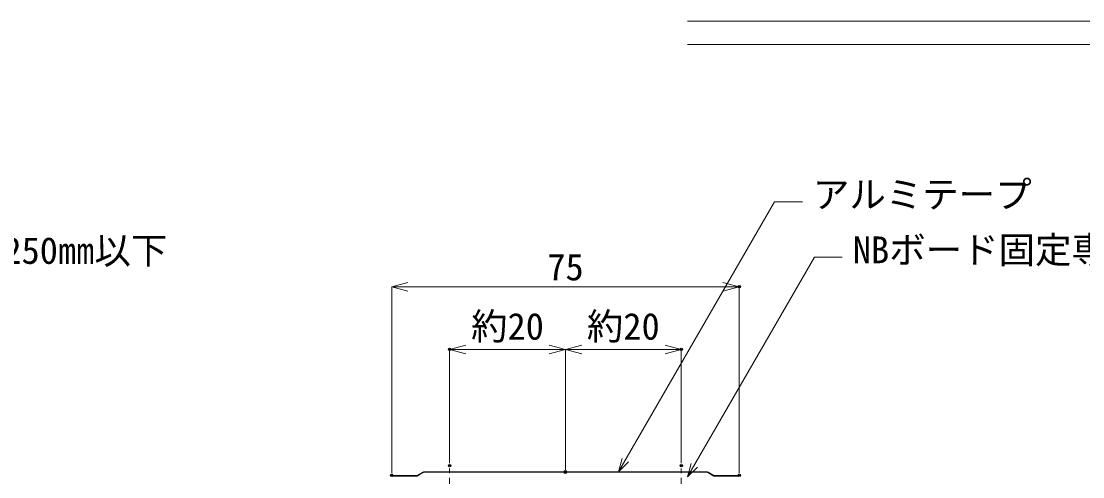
# Model space of a CAD drawing. Units: millimetres, scale not verified. Extents: x -840 to 840, y -594 to 594.
# Drawn here: x -191.9 to 266.4, y -249.9 to -53.1 of the extents above; entities that cross this region are included whole.
import ezdxf
from ezdxf.enums import TextEntityAlignment as Align

# ---------------------------------------------------------------- set-up
doc = ezdxf.new("R2010")
doc.units = ezdxf.units.MM
doc.header["$LTSCALE"] = 2
doc.header["$PDMODE"] = 32
doc.header["$PDSIZE"] = 1
doc.linetypes.add('CHAIN1', pattern=[8, 5, -1, 1, -1])
for name, color, linetype, lineweight in [('0-2_文字', 5, 'Continuous', 9), ('0-4_0', 7, 'Continuous', 9), ('0-6_寸法線', 7, 'Continuous', 9), ('0-8_中心線', 2, 'CHAIN1', 9), ('0-A_部材(ﾃｰﾌﾟ・ﾒｯｼｭｅｔｃ)', 6, 'Continuous', 9), ('1-3_躯体', 7, 'Continuous', 9)]:
    doc.layers.add(name, color=color, linetype=linetype, lineweight=lineweight)
doc.layers.add('1-1_Defpoints', color=7, linetype='Continuous')
doc.styles.add('ＭＳ ゴシック', font='')
doc.styles.get('ＭＳ ゴシック').set_extended_font_data('MS Gothic')

# ---------------------------------------------------------------- blocks, each defined once
blk = doc.blocks.new('_Open30')
at = {"layer": '0-4_0'}
blk.add_line((0, 0), (-2, 0), dxfattribs=at)
blk.add_lwpolyline([(-2, 0.5359), (0, 0), (-2, -0.5359)], dxfattribs=at)

msp = doc.modelspace()

# ---------------------------------------------------------------- linework, layer by layer
at = {"layer": '0-6_寸法線'}
for p, q in [((66.018, -247.755), (133.347, -131.137)), ((133.347, -131.137), (145.347, -131.137)), ((95.772, -249.995), (150.571, -155.079)), ((150.571, -155.079), (162.571, -155.079)), ((-31.95, -248.355), (-31.95, -167.819)), ((-24.95, -167.819), (111.05, -167.819)), ((118.05, -248.355), (118.05, -167.819)), ((-6.95, -244.106), (-6.95, -194.911)), ((36.05, -194.911), (0.05, -194.911)), ((43.05, -246.755), (43.05, -194.911)), ((43.05, -246.995), (43.05, -194.911)), ((50.05, -194.911), (86.05, -194.911)), ((93.05, -244.106), (93.05, -194.911))]:
    msp.add_line(p, q, dxfattribs=at)
for points in [[(70.261, -243.512), (66.018, -247.755), (67.571, -241.959)], [(100.015, -245.752), (95.772, -249.995), (97.325, -244.199)]]:
    msp.add_lwpolyline(points, dxfattribs=at)
at = {"layer": '0-8_中心線'}
for p, q in [((-6.95, -372.393), (-6.95, -245.106)), ((93.05, -372.393), (93.05, -245.106))]:
    msp.add_line(p, q, dxfattribs=at)
at = {"layer": '0-A_部材(ﾃｰﾌﾟ・ﾒｯｼｭｅｔｃ)'}
for p, q in [((-20.643, -249.395), (-31.537, -249.395)), ((-20.989, -249.595), (-18.467, -248.139)), ((-19.95, -248.995), (-20.43, -248.995)), ((-19.257, -248.595), (-19.737, -248.595)), ((-18.564, -248.195), (-19.044, -248.195)), ((104.05, -247.755), (-17.95, -247.755)), ((-17.95, -247.995), (104.05, -247.995)), ((93.05, -247.795), (-6.95, -247.795)), ((97.042, -247.795), (96.362, -247.795)), ((104.354, -247.795), (97.972, -247.795)), ((105.144, -248.195), (104.664, -248.195)), ((105.837, -248.595), (105.357, -248.595)), ((106.53, -248.995), (106.049, -248.995)), ((117.636, -249.395), (106.742, -249.395))]:
    msp.add_line(p, q, dxfattribs=at)
for points in [[(-18.582, -247.928), (-21.053, -249.355), (-31.537, -249.355), (-31.537, -249.595)], [(-18.582, -247.928), (-21.053, -249.355), (-31.537, -249.355), (-31.537, -249.595), (-20.989, -249.595)], [(-31.537, -249.595), (-20.989, -249.595), (-18.467, -248.139)], [(-17.95, -247.995), (-6.95, -247.995), (-6.95, -247.755), (-17.95, -247.755)], [(104.05, -247.755), (98.012, -247.755), (97.772, -247.995), (104.05, -247.995)], [(104.567, -248.139), (107.089, -249.595), (117.636, -249.595), (117.636, -249.355), (107.153, -249.355), (104.682, -247.928)], [(104.567, -248.139), (107.089, -249.595), (117.636, -249.595), (117.636, -249.355), (107.153, -249.355), (104.682, -247.928)]]:
    msp.add_lwpolyline(points, dxfattribs=at)
for points in [[(93.05, -247.995), (93.05, -247.755), (-6.95, -247.755), (-6.95, -247.995)], [(93.05, -247.755), (93.05, -247.995), (96.308, -247.995), (96.372, -247.755)], [(96.308, -247.995), (96.927, -247.995), (97.065, -247.755), (96.372, -247.755)], [(96.927, -247.995), (97.772, -247.995), (98.012, -247.755), (97.065, -247.755)]]:
    msp.add_lwpolyline(points, close=True, dxfattribs=at)
for centre, radius, start, end in [((-17.95, -248.995), 1.24, 90, 120.64777), ((-17.95, -248.995), 1.24, 90, 120.64777), ((-17.95, -248.995), 1, 90, 121.15659), ((-17.95, -248.995), 1, 90, 121.15659), ((104.05, -248.995), 1.24, 59.35223, 90), ((104.05, -248.995), 1.24, 59.35223, 90), ((104.05, -248.995), 1, 58.84341, 90), ((104.05, -248.995), 1, 58.84341, 90)]:
    msp.add_arc(centre, radius, start, end, dxfattribs=at)
at = {"layer": '1-1_Defpoints'}
for p in [(118.05, -167.819), (-6.95, -194.911), (93.05, -194.911), (-6.95, -245.106), (43.05, -247.755), (93.05, -245.106), (-31.95, -249.355), (43.05, -247.995), (118.05, -249.355)]:
    msp.add_point(p, dxfattribs=at)
at = {"layer": '1-3_躯体'}
for p, q in [((415.709, -53.149), (95.709, -53.149)), ((415.709, -63.149), (95.709, -63.149))]:
    msp.add_line(p, q, dxfattribs=at)

# ---------------------------------------------------------------- block references
at = {"layer": '0-6_寸法線', "xscale": 3.5, "yscale": 3.5, "rotation": 180}
for p in [(-31.95, -167.819), (-6.95, -194.911), (43.05, -194.911)]:
    msp.add_blockref('_Open30', p, dxfattribs=at)
at = {"layer": '0-6_寸法線', "xscale": 3.5, "yscale": 3.5}
for p in [(118.05, -167.819), (43.05, -194.911), (93.05, -194.911)]:
    msp.add_blockref('_Open30', p, dxfattribs=at)

# ---------------------------------------------------------------- texts
at = {"layer": '0-2_文字', "color": 7, "style": 'ＭＳ ゴシック'}
for s, p in [('アルミテープ', (149.887, -137.196)), ('NBボード嵌合部固定ビス @250㎜以下', (-388.411, -161.418)), ('NBボード固定専用ビス @455㎜以下', (167.112, -161.138))]:
    msp.add_text(s, height=11.54, dxfattribs=at).set_placement(p, align=Align.BOTTOM_LEFT)
at = {"layer": '0-6_寸法線', "style": 'ＭＳ ゴシック'}
for s, p in [('75', (35.226, -168.537)), ('約20', (2.3, -194.164)), ('約20', (52.3, -194.164))]:
    msp.add_text(s, height=11.54, dxfattribs=at).set_placement(p, align=Align.BOTTOM_LEFT)

doc.saveas('drawing.dxf')
